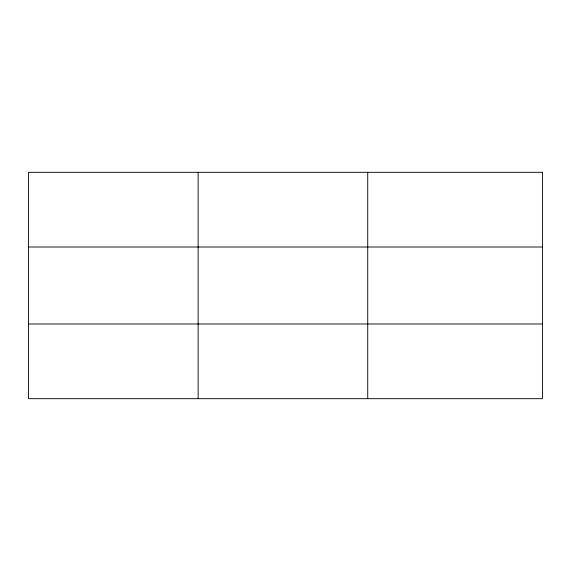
<?xml version="1.0" encoding="UTF-8"?>
<svg xmlns="http://www.w3.org/2000/svg" width="571" height="571" viewBox="0 0 571 571"><rect width="100%" height="100%" fill="white"/><g stroke="black" fill="none" stroke-linecap="round" stroke-linejoin="round"><path stroke-width="0.86" d="M198.137 398.686L198.137 172.314M367.724 398.686L367.724 172.314M28.55 247.015L542.45 247.015M28.55 323.985L542.45 323.985M542.45 172.314L542.45 398.686L28.55 398.686L28.55 172.314L542.45 172.314"/></g></svg>
